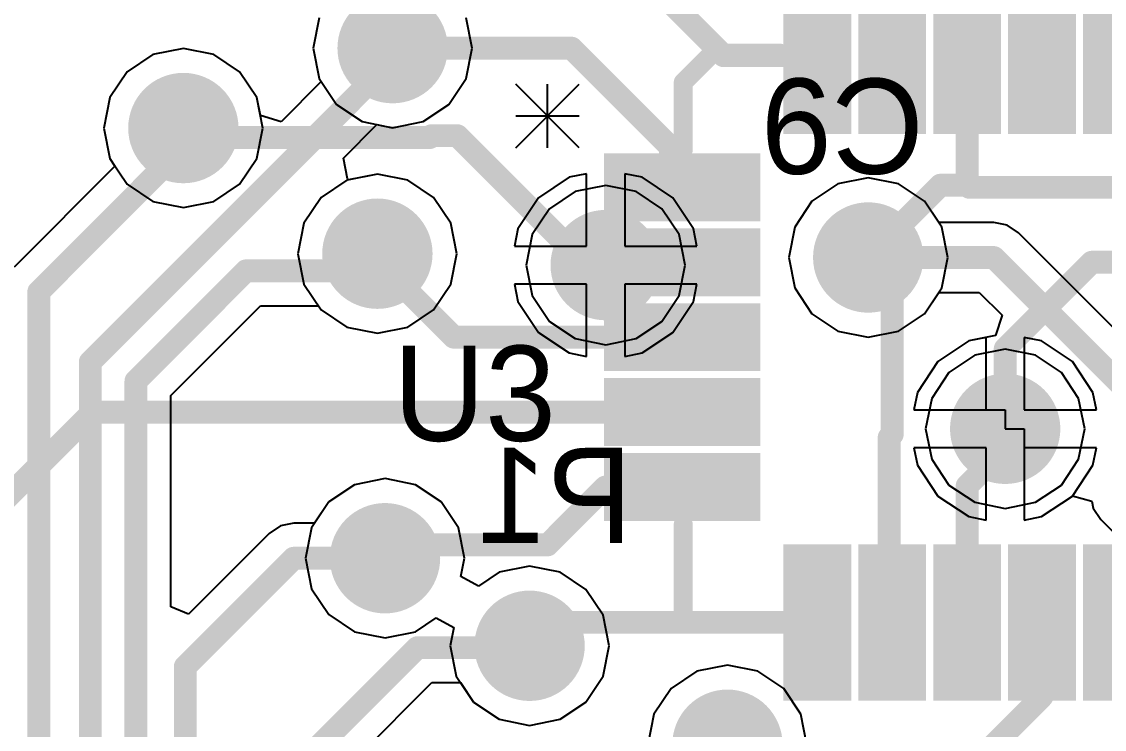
# Model space of a CAD drawing. Header units: millimetres. Extents: x 0.16 to 3.68, y 0.79 to 4.96.
# Drawn here: x 1.2965 to 1.5811, y 1.878 to 2.064 of the extents above; entities that cross this region are included whole.
import ezdxf

# ---------------------------------------------------------------- set-up
doc = ezdxf.new("R2010")
doc.units = ezdxf.units.MM
doc.header["$MEASUREMENT"] = 0
for name, color, linetype in [('BottomLayer', 5, 'Continuous'), ('BottomOverlay', 54, 'Continuous'), ('KeepOutLayer', 6, 'Continuous'), ('MidLayer1', 16, 'Continuous'), ('MidLayer2', 76, 'Continuous'), ('MultiLayer', 9, 'Continuous'), ('TopLayer', 1, 'Continuous'), ('TopOverlay', 2, 'Continuous'), ('TopPaste', 8, 'Continuous'), ('TopSolder', 216, 'Continuous'), ('ViaHoleLayer', 16, 'Continuous')]:
    doc.layers.add(name, color=color, linetype=linetype)

# ---------------------------------------------------------------- blocks, each defined once
blk = doc.blocks.new('QFN20L_5_5_11')
at = {"layer": 'TopLayer'}
for points in [[(0.02264, 0.01802), (0.03248, 0.01802), (0.02264, 0.05109), (0.03248, 0.05109)], [(0.04232, 0.01802), (0.05217, 0.01802), (0.04232, 0.05109), (0.05217, 0.05109)], [(0.06201, 0.01802), (0.07185, 0.01802), (0.06201, 0.05109), (0.07185, 0.05109)], [(0.08169, 0.01802), (0.09154, 0.01802), (0.08169, 0.05109), (0.09154, 0.05109)], [(0.10138, 0.01802), (0.11122, 0.01802), (0.10138, 0.05109), (0.11122, 0.05109)], [(0.00854, -0.00492), (0.00854, 0.00492), (-0.02454, -0.00492), (-0.02454, 0.00492)], [(0.15839, -0.00492), (0.15839, 0.00492), (0.12532, -0.00492), (0.12532, 0.00492)], [(0.00854, -0.02461), (0.00854, -0.01476), (-0.02454, -0.02461), (-0.02454, -0.01476)], [(0.15839, -0.02461), (0.15839, -0.01476), (0.12532, -0.02461), (0.12532, -0.01476)], [(0.00854, -0.04429), (0.00854, -0.03445), (-0.02454, -0.04429), (-0.02454, -0.03445)], [(0.15839, -0.04429), (0.15839, -0.03445), (0.12532, -0.04429), (0.12532, -0.03445)], [(0.00854, -0.06398), (0.00854, -0.05413), (-0.02454, -0.06398), (-0.02454, -0.05413)], [(0.15839, -0.06398), (0.15839, -0.05413), (0.12532, -0.06398), (0.12532, -0.05413)], [(0.00854, -0.08366), (0.00854, -0.07382), (-0.02454, -0.08366), (-0.02454, -0.07382)], [(0.15839, -0.08366), (0.15839, -0.07382), (0.12532, -0.08366), (0.12532, -0.07382)], [(0.02264, -0.13083), (0.03248, -0.13083), (0.02264, -0.09776), (0.03248, -0.09776)], [(0.04232, -0.13083), (0.05217, -0.13083), (0.04232, -0.09776), (0.05217, -0.09776)], [(0.06201, -0.13083), (0.07185, -0.13083), (0.06201, -0.09776), (0.07185, -0.09776)], [(0.08169, -0.13083), (0.09154, -0.13083), (0.08169, -0.09776), (0.09154, -0.09776)], [(0.10138, -0.13083), (0.11122, -0.13083), (0.10138, -0.09776), (0.11122, -0.09776)]]:
    blk.add_solid(points, dxfattribs=at)
at = {"layer": 'TopOverlay', "const_width": 0.005}
for points in [[(-0.00768, 0.02756), (0, 0.03524)], [(0, 0.03524), (0.01772, 0.03524)], [(0.11614, 0.03524), (0.14153, 0.03524)], [(0.14153, 0.00984), (0.14153, 0.03524)], [(-0.00768, 0.00984), (-0.00768, 0.02756)], [(-0.00768, -0.11398), (-0.00768, -0.08858)], [(0.14153, -0.11398), (0.14153, -0.08858)], [(-0.00768, -0.11398), (0.01772, -0.11398)], [(0.11614, -0.11398), (0.14153, -0.11398)]]:
    blk.add_lwpolyline(points, dxfattribs=at)
at = {"layer": 'TopOverlay', "const_width": 0.0025}
for points in [[(-0.00125, 0.03524, 1), (0.00125, 0.03524, 1)], [(-0.00125, 0.03524, 1), (0.00125, 0.03524, 1)], [(0.01647, 0.03524, 1), (0.01897, 0.03524, 1)], [(0.11489, 0.03524, 1), (0.11739, 0.03524, 1)], [(0.14028, 0.03524, 1), (0.14278, 0.03524, 1)], [(0.14028, 0.03524, 1), (0.14278, 0.03524, 1)], [(-0.00893, 0.02756, 1), (-0.00643, 0.02756, 1)], [(-0.00893, 0.02756, 1), (-0.00643, 0.02756, 1)], [(-0.00893, 0.00984, 1), (-0.00643, 0.00984, 1)], [(0.14028, 0.00984, 1), (0.14278, 0.00984, 1)], [(-0.00893, -0.08858, 1), (-0.00643, -0.08858, 1)], [(0.14028, -0.08858, 1), (0.14278, -0.08858, 1)], [(-0.00893, -0.11398, 1), (-0.00643, -0.11398, 1)], [(-0.00893, -0.11398, 1), (-0.00643, -0.11398, 1)], [(0.01647, -0.11398, 1), (0.01897, -0.11398, 1)], [(0.11489, -0.11398, 1), (0.11739, -0.11398, 1)], [(0.14028, -0.11398, 1), (0.14278, -0.11398, 1)], [(0.14028, -0.11398, 1), (0.14278, -0.11398, 1)]]:
    blk.add_lwpolyline(points, format="xyb", close=True, dxfattribs=at)
at = {"layer": 'TopPaste'}
for points in [[(0.02264, 0.01802), (0.03248, 0.01802), (0.02264, 0.05109), (0.03248, 0.05109)], [(0.04232, 0.01802), (0.05217, 0.01802), (0.04232, 0.05109), (0.05217, 0.05109)], [(0.06201, 0.01802), (0.07185, 0.01802), (0.06201, 0.05109), (0.07185, 0.05109)], [(0.08169, 0.01802), (0.09154, 0.01802), (0.08169, 0.05109), (0.09154, 0.05109)], [(0.10138, 0.01802), (0.11122, 0.01802), (0.10138, 0.05109), (0.11122, 0.05109)], [(0.00854, -0.00492), (0.00854, 0.00492), (-0.02454, -0.00492), (-0.02454, 0.00492)], [(0.15839, -0.00492), (0.15839, 0.00492), (0.12532, -0.00492), (0.12532, 0.00492)], [(0.00854, -0.02461), (0.00854, -0.01476), (-0.02454, -0.02461), (-0.02454, -0.01476)], [(0.15839, -0.02461), (0.15839, -0.01476), (0.12532, -0.02461), (0.12532, -0.01476)], [(0.00854, -0.04429), (0.00854, -0.03445), (-0.02454, -0.04429), (-0.02454, -0.03445)], [(0.15839, -0.04429), (0.15839, -0.03445), (0.12532, -0.04429), (0.12532, -0.03445)], [(0.00854, -0.06398), (0.00854, -0.05413), (-0.02454, -0.06398), (-0.02454, -0.05413)], [(0.15839, -0.06398), (0.15839, -0.05413), (0.12532, -0.06398), (0.12532, -0.05413)], [(0.00854, -0.08366), (0.00854, -0.07382), (-0.02454, -0.08366), (-0.02454, -0.07382)], [(0.15839, -0.08366), (0.15839, -0.07382), (0.12532, -0.08366), (0.12532, -0.07382)], [(0.02264, -0.13083), (0.03248, -0.13083), (0.02264, -0.09776), (0.03248, -0.09776)], [(0.04232, -0.13083), (0.05217, -0.13083), (0.04232, -0.09776), (0.05217, -0.09776)], [(0.06201, -0.13083), (0.07185, -0.13083), (0.06201, -0.09776), (0.07185, -0.09776)], [(0.08169, -0.13083), (0.09154, -0.13083), (0.08169, -0.09776), (0.09154, -0.09776)], [(0.10138, -0.13083), (0.11122, -0.13083), (0.10138, -0.09776), (0.11122, -0.09776)]]:
    blk.add_solid(points, dxfattribs=at)
at = {"layer": 'TopSolder'}
for points in [[(0.01864, 0.01402), (0.03648, 0.01402), (0.01864, 0.05509), (0.03648, 0.05509)], [(0.03832, 0.01402), (0.05616, 0.01402), (0.03832, 0.05509), (0.05616, 0.05509)], [(0.05801, 0.01402), (0.07585, 0.01402), (0.05801, 0.05509), (0.07585, 0.05509)], [(0.07769, 0.01402), (0.09553, 0.01402), (0.07769, 0.05509), (0.09553, 0.05509)], [(0.09738, 0.01402), (0.11522, 0.01402), (0.09738, 0.05509), (0.11522, 0.05509)], [(0.01254, -0.00892), (0.01254, 0.00892), (-0.02854, -0.00892), (-0.02854, 0.00892)], [(0.16239, -0.00892), (0.16239, 0.00892), (0.12132, -0.00892), (0.12132, 0.00892)], [(0.01254, -0.02861), (0.01254, -0.01076), (-0.02854, -0.02861), (-0.02854, -0.01076)], [(0.16239, -0.02861), (0.16239, -0.01076), (0.12132, -0.02861), (0.12132, -0.01076)], [(0.01254, -0.04829), (0.01254, -0.03045), (-0.02854, -0.04829), (-0.02854, -0.03045)], [(0.16239, -0.04829), (0.16239, -0.03045), (0.12132, -0.04829), (0.12132, -0.03045)], [(0.01254, -0.06798), (0.01254, -0.05013), (-0.02854, -0.06798), (-0.02854, -0.05013)], [(0.16239, -0.06798), (0.16239, -0.05013), (0.12132, -0.06798), (0.12132, -0.05013)], [(0.01254, -0.08766), (0.01254, -0.06982), (-0.02854, -0.08766), (-0.02854, -0.06982)], [(0.16239, -0.08766), (0.16239, -0.06982), (0.12132, -0.08766), (0.12132, -0.06982)], [(0.01864, -0.13483), (0.03648, -0.13483), (0.01864, -0.09376), (0.03648, -0.09376)], [(0.03832, -0.13483), (0.05616, -0.13483), (0.03832, -0.09376), (0.05616, -0.09376)], [(0.05801, -0.13483), (0.07585, -0.13483), (0.05801, -0.09376), (0.07585, -0.09376)], [(0.07769, -0.13483), (0.09553, -0.13483), (0.07769, -0.09376), (0.09553, -0.09376)], [(0.09738, -0.13483), (0.11522, -0.13483), (0.09738, -0.09376), (0.11522, -0.09376)]]:
    blk.add_solid(points, dxfattribs=at)

msp = doc.modelspace()

# ---------------------------------------------------------------- linework, layer by layer
at = {"layer": 'BottomLayer'}
for p, q in [((1.37469, 2.065), (1.3731, 2.057)), ((1.4149, 2.057), (1.41331, 2.065)), ((1.331, 2.05531), (1.32422, 2.05078)), ((1.339, 2.0569), (1.331, 2.05531)), ((1.347, 2.05531), (1.339, 2.0569)), ((1.35378, 2.05078), (1.347, 2.05531)), ((1.3731, 2.057), (1.37469, 2.049)), ((1.41331, 2.049), (1.4149, 2.057)), ((1.32422, 2.05078), (1.31969, 2.044)), ((1.35831, 2.044), (1.35378, 2.05078)), ((1.37469, 2.049), (1.37522, 2.0482)), ((1.40878, 2.04222), (1.41331, 2.049)), ((1.37522, 2.0482), (1.36467, 2.03765)), ((1.31969, 2.044), (1.3181, 2.036)), ((1.35925, 2.03929), (1.35831, 2.044)), ((1.402, 2.03769), (1.40878, 2.04222)), ((1.36467, 2.03765), (1.35925, 2.03929)), ((1.394, 2.0361), (1.402, 2.03769)), ((1.3181, 2.036), (1.31969, 2.028)), ((1.38106, 2.02809), (1.38989, 2.03692)), ((1.38989, 2.03692), (1.394, 2.0361)), ((1.31969, 2.028), (1.32103, 2.026)), ((1.38216, 2.02263), (1.38106, 2.02809)), ((1.32103, 2.026), (1.29451, 1.99949)), ((1.39, 2.0239), (1.38245, 2.0224)), ((1.398, 2.02231), (1.39, 2.0239)), ((1.445, 2.02399), (1.44044, 2.02308)), ((1.445, 2.005), (1.445, 2.02399)), ((1.45956, 2.02308), (1.455, 2.02399)), ((1.455, 2.02399), (1.455, 2.005)), ((1.38245, 2.0224), (1.38216, 2.02263)), ((1.40478, 2.01778), (1.398, 2.02231)), ((1.44044, 2.02308), (1.43234, 2.01766)), ((1.46766, 2.01766), (1.45956, 2.02308)), ((1.511, 2.02131), (1.50422, 2.01678)), ((1.519, 2.0229), (1.511, 2.02131)), ((1.527, 2.02131), (1.519, 2.0229)), ((1.53378, 2.01678), (1.527, 2.02131)), ((1.40931, 2.011), (1.40478, 2.01778)), ((1.43234, 2.01766), (1.42692, 2.00956)), ((1.47308, 2.00956), (1.46766, 2.01766)), ((1.50422, 2.01678), (1.49969, 2.01)), ((1.53752, 2.01118), (1.53378, 2.01678)), ((1.4109, 2.003), (1.40931, 2.011)), ((1.42692, 2.00956), (1.42601, 2.005)), ((1.47399, 2.005), (1.47308, 2.00956)), ((1.49969, 2.01), (1.4981, 2.002)), ((1.552, 2.01118), (1.53752, 2.01118)), ((1.55551, 2.01048), (1.552, 2.01118)), ((1.55849, 2.00849), (1.55551, 2.01048)), ((1.59311, 1.97387), (1.55849, 2.00849)), ((1.42601, 2.005), (1.445, 2.005)), ((1.455, 2.005), (1.47399, 2.005)), ((1.40931, 1.995), (1.4109, 2.003)), ((1.4981, 2.002), (1.49969, 1.994)), ((1.40478, 1.98822), (1.40931, 1.995)), ((1.445, 1.995), (1.42601, 1.995)), ((1.42601, 1.995), (1.42692, 1.99044)), ((1.445, 1.97601), (1.445, 1.995)), ((1.47399, 1.995), (1.455, 1.995)), ((1.455, 1.995), (1.455, 1.97601)), ((1.47308, 1.99044), (1.47399, 1.995)), ((1.49969, 1.994), (1.50422, 1.98722)), ((1.53378, 1.98722), (1.53752, 1.99282)), ((1.53752, 1.99282), (1.5482, 1.99282)), ((1.5482, 1.99282), (1.55417, 1.98686)), ((1.33571, 1.96576), (1.35927, 1.98932)), ((1.35927, 1.98932), (1.37448, 1.98932)), ((1.37448, 1.98932), (1.37522, 1.98822)), ((1.42692, 1.99044), (1.43234, 1.98234)), ((1.46766, 1.98234), (1.47308, 1.99044)), ((1.37522, 1.98822), (1.382, 1.98369)), ((1.398, 1.98369), (1.40478, 1.98822)), ((1.50422, 1.98722), (1.511, 1.98269)), ((1.527, 1.98269), (1.53378, 1.98722)), ((1.55417, 1.98686), (1.55247, 1.98148)), ((1.382, 1.98369), (1.39, 1.9821)), ((1.39, 1.9821), (1.398, 1.98369)), ((1.43234, 1.98234), (1.44044, 1.97692)), ((1.45956, 1.97692), (1.46766, 1.98234)), ((1.511, 1.98269), (1.519, 1.9811)), ((1.519, 1.9811), (1.527, 1.98269)), ((1.55247, 1.98148), (1.54544, 1.98008)), ((1.54544, 1.98008), (1.53734, 1.97466)), ((1.44044, 1.97692), (1.445, 1.97601)), ((1.455, 1.97601), (1.45956, 1.97692)), ((1.53734, 1.97466), (1.53192, 1.96656)), ((1.53192, 1.96656), (1.53101, 1.962)), ((1.33571, 1.91022), (1.33571, 1.96576)), ((1.53101, 1.962), (1.555, 1.962)), ((1.555, 1.962), (1.555, 1.957)), ((1.555, 1.957), (1.56, 1.957)), ((1.56, 1.957), (1.56, 1.93301)), ((1.55, 1.952), (1.53101, 1.952)), ((1.53101, 1.952), (1.53192, 1.94744)), ((1.55, 1.93301), (1.55, 1.952)), ((1.53192, 1.94744), (1.53734, 1.93934)), ((1.392, 1.9439), (1.384, 1.94231)), ((1.4, 1.94231), (1.392, 1.9439)), ((1.384, 1.94231), (1.37722, 1.93778)), ((1.40678, 1.93778), (1.4, 1.94231)), ((1.53734, 1.93934), (1.54544, 1.93392)), ((1.56456, 1.93392), (1.57266, 1.93934)), ((1.57266, 1.93934), (1.57268, 1.93936)), ((1.57268, 1.93936), (1.57777, 1.93798)), ((1.57777, 1.93798), (1.57814, 1.93611)), ((1.37722, 1.93778), (1.37348, 1.93218)), ((1.41131, 1.931), (1.40678, 1.93778)), ((1.57814, 1.93611), (1.58013, 1.93313)), ((1.54544, 1.93392), (1.55, 1.93301)), ((1.56, 1.93301), (1.56456, 1.93392)), ((1.58013, 1.93313), (1.61032, 1.90293)), ((1.36151, 1.92949), (1.34033, 1.9083)), ((1.36449, 1.93148), (1.36151, 1.92949)), ((1.368, 1.93218), (1.36449, 1.93148)), ((1.37348, 1.93218), (1.368, 1.93218)), ((1.4129, 1.923), (1.41131, 1.931)), ((1.41195, 1.91819), (1.4129, 1.923)), ((1.43, 1.9209), (1.422, 1.91931)), ((1.438, 1.91931), (1.43, 1.9209)), ((1.41654, 1.91566), (1.41195, 1.91819)), ((1.422, 1.91931), (1.41654, 1.91566)), ((1.44478, 1.91478), (1.438, 1.91931)), ((1.44931, 1.908), (1.44478, 1.91478)), ((1.34033, 1.9083), (1.33571, 1.91022)), ((1.4509, 1.9), (1.44931, 1.908)), ((1.44931, 1.892), (1.4509, 1.9)), ((1.474, 1.89331), (1.46722, 1.88878)), ((1.482, 1.8949), (1.474, 1.89331)), ((1.49, 1.89331), (1.482, 1.8949)), ((1.49678, 1.88878), (1.49, 1.89331)), ((1.36368, 1.8497), (1.4043, 1.89032)), ((1.4043, 1.89032), (1.41181, 1.89032)), ((1.41181, 1.89032), (1.41522, 1.88522)), ((1.44478, 1.88522), (1.44931, 1.892)), ((1.46722, 1.88878), (1.46269, 1.882)), ((1.50131, 1.882), (1.49678, 1.88878)), ((1.41522, 1.88522), (1.422, 1.88069)), ((1.438, 1.88069), (1.44478, 1.88522)), ((1.46269, 1.882), (1.4611, 1.874)), ((1.5029, 1.874), (1.50131, 1.882)), ((1.422, 1.88069), (1.43, 1.8791)), ((1.43, 1.8791), (1.438, 1.88069))]:
    msp.add_line(p, q, dxfattribs=at)
for points, const_width in [([(1.38675, 2.057, 1), (1.40125, 2.057, 1)], 0.0145), ([(1.3925, 2.057, 1), (1.3955, 2.057, 1)], 0.003), ([(1.3925, 2.054, 1), (1.3955, 2.054, 1)], 0.003), ([(1.3925, 2.054, 1), (1.3955, 2.054, 1)], 0.003), ([(1.33175, 2.036, 1), (1.34625, 2.036, 1)], 0.0145), ([(1.3375, 2.036, 1), (1.3405, 2.036, 1)], 0.003), ([(1.3385, 2.036, 1), (1.3415, 2.036, 1)], 0.003), ([(1.3385, 2.036, 1), (1.3415, 2.036, 1)], 0.003), ([(1.3405, 2.034, 1), (1.3435, 2.034, 1)], 0.003), ([(1.3405, 2.034, 1), (1.3435, 2.034, 1)], 0.003), ([(1.38275, 2.003, 1), (1.39725, 2.003, 1)], 0.0145), ([(1.51175, 2.002, 1), (1.52625, 2.002, 1)], 0.0145), ([(1.44275, 2, 1), (1.45725, 2, 1)], 0.0145), ([(1.3885, 2.003, 1), (1.3915, 2.003, 1)], 0.003), ([(1.5175, 2.002, 1), (1.5205, 2.002, 1)], 0.003), ([(1.5505, 2.002, 1), (1.5535, 2.002, 1)], 0.003), ([(1.5505, 2.002, 1), (1.5535, 2.002, 1)], 0.003), ([(1.35397, 1.9985, 1), (1.35697, 1.9985, 1)], 0.003), ([(1.35397, 1.9985, 1), (1.35697, 1.9985, 1)], 0.003), ([(1.384, 1.9985, 1), (1.387, 1.9985, 1)], 0.003), ([(1.384, 1.9985, 1), (1.387, 1.9985, 1)], 0.003), ([(1.2995, 1.993, 1), (1.3025, 1.993, 1)], 0.003), ([(1.2995, 1.993, 1), (1.3025, 1.993, 1)], 0.003), ([(1.31303, 1.97453, 1), (1.31603, 1.97453, 1)], 0.003), ([(1.31303, 1.97453, 1), (1.31603, 1.97453, 1)], 0.003), ([(1.32503, 1.96956, 1), (1.32803, 1.96956, 1)], 0.003), ([(1.32503, 1.96956, 1), (1.32803, 1.96956, 1)], 0.003), ([(1.54775, 1.957, 1), (1.56225, 1.957, 1)], 0.0145), ([(1.38475, 1.923, 1), (1.39925, 1.923, 1)], 0.0145), ([(1.3665, 1.923, 1), (1.3695, 1.923, 1)], 0.003), ([(1.3665, 1.923, 1), (1.3695, 1.923, 1)], 0.003), ([(1.3905, 1.923, 1), (1.3935, 1.923, 1)], 0.003), ([(1.42275, 1.9, 1), (1.43725, 1.9, 1)], 0.0145), ([(1.399, 1.8995, 1), (1.402, 1.8995, 1)], 0.003), ([(1.399, 1.8995, 1), (1.402, 1.8995, 1)], 0.003), ([(1.428, 1.8995, 1), (1.431, 1.8995, 1)], 0.003), ([(1.428, 1.8995, 1), (1.431, 1.8995, 1)], 0.003), ([(1.4285, 1.9, 1), (1.4315, 1.9, 1)], 0.003), ([(1.338, 1.8945, 1), (1.341, 1.8945, 1)], 0.003), ([(1.338, 1.8945, 1), (1.341, 1.8945, 1)], 0.003), ([(1.47475, 1.874, 1), (1.48925, 1.874, 1)], 0.0145)]:
    msp.add_lwpolyline(points, format="xyb", close=True, dxfattribs=dict(at, const_width=const_width))
at = {"layer": 'BottomLayer', "const_width": 0.006}
for points in [[(1.394, 2.054), (1.394, 2.057)], [(1.31453, 1.97453), (1.394, 2.054)], [(1.339, 2.036), (1.34, 2.036)], [(1.34, 2.036), (1.342, 2.034)], [(1.301, 1.993), (1.342, 2.034)], [(1.3855, 1.9985), (1.39, 2.003)], [(1.519, 2.002), (1.552, 2.002)], [(1.552, 2.002), (1.58662, 1.96738)], [(1.32653, 1.96956), (1.35547, 1.9985)], [(1.35547, 1.9985), (1.3855, 1.9985)], [(1.301, 1.51977), (1.301, 1.993)], [(1.31453, 1.53947), (1.31453, 1.97453)], [(1.32653, 1.54747), (1.32653, 1.96956)], [(1.3395, 1.8945), (1.368, 1.923)], [(1.368, 1.923), (1.392, 1.923)], [(1.3545, 1.8535), (1.4005, 1.8995)], [(1.4005, 1.8995), (1.4295, 1.8995)], [(1.4295, 1.8995), (1.43, 1.9)], [(1.3395, 1.64847), (1.3395, 1.8945)]]:
    msp.add_lwpolyline(points, dxfattribs=at)
at = {"layer": 'KeepOutLayer', "const_width": 0.01}
msp.add_lwpolyline([(2.341, 1.516, 1), (0.901, 1.516, 1)], format="xyb", close=True, dxfattribs=at)
at = {"layer": 'MidLayer1'}
for p, q in [((1.37469, 2.065), (1.3731, 2.057)), ((1.4149, 2.057), (1.41331, 2.065)), ((1.331, 2.05531), (1.32422, 2.05078)), ((1.339, 2.0569), (1.331, 2.05531)), ((1.347, 2.05531), (1.339, 2.0569)), ((1.35378, 2.05078), (1.347, 2.05531)), ((1.3731, 2.057), (1.37469, 2.049)), ((1.41331, 2.049), (1.4149, 2.057)), ((1.32422, 2.05078), (1.31969, 2.044)), ((1.35831, 2.044), (1.35378, 2.05078)), ((1.37469, 2.049), (1.37922, 2.04222)), ((1.40878, 2.04222), (1.41331, 2.049)), ((1.31969, 2.044), (1.3181, 2.036)), ((1.3599, 2.036), (1.35831, 2.044)), ((1.37922, 2.04222), (1.386, 2.03769)), ((1.402, 2.03769), (1.40878, 2.04222)), ((1.386, 2.03769), (1.394, 2.0361)), ((1.394, 2.0361), (1.402, 2.03769)), ((1.3181, 2.036), (1.31969, 2.028)), ((1.35831, 2.028), (1.3599, 2.036)), ((1.31969, 2.028), (1.32422, 2.02122)), ((1.35378, 2.02122), (1.35831, 2.028)), ((1.39, 2.0239), (1.382, 2.02231)), ((1.398, 2.02231), (1.39, 2.0239)), ((1.445, 2.02399), (1.44044, 2.02308)), ((1.445, 2.005), (1.445, 2.02399)), ((1.45956, 2.02308), (1.455, 2.02399)), ((1.455, 2.02399), (1.455, 2.005)), ((1.32422, 2.02122), (1.331, 2.01669)), ((1.347, 2.01669), (1.35378, 2.02122)), ((1.382, 2.02231), (1.37522, 2.01778)), ((1.40478, 2.01778), (1.398, 2.02231)), ((1.44044, 2.02308), (1.43234, 2.01766)), ((1.46766, 2.01766), (1.45956, 2.02308)), ((1.511, 2.02131), (1.50422, 2.01678)), ((1.519, 2.0229), (1.511, 2.02131)), ((1.527, 2.02131), (1.519, 2.0229)), ((1.53378, 2.01678), (1.527, 2.02131)), ((1.37522, 2.01778), (1.37069, 2.011)), ((1.40931, 2.011), (1.40478, 2.01778)), ((1.43234, 2.01766), (1.42692, 2.00956)), ((1.47308, 2.00956), (1.46766, 2.01766)), ((1.331, 2.01669), (1.339, 2.0151)), ((1.339, 2.0151), (1.347, 2.01669)), ((1.50422, 2.01678), (1.49969, 2.01)), ((1.53831, 2.01), (1.53378, 2.01678)), ((1.37069, 2.011), (1.3691, 2.003)), ((1.4109, 2.003), (1.40931, 2.011)), ((1.42692, 2.00956), (1.42601, 2.005)), ((1.47399, 2.005), (1.47308, 2.00956)), ((1.49969, 2.01), (1.4981, 2.002)), ((1.5399, 2.002), (1.53831, 2.01)), ((1.42601, 2.005), (1.445, 2.005)), ((1.455, 2.005), (1.47399, 2.005)), ((1.3691, 2.003), (1.37069, 1.995)), ((1.40931, 1.995), (1.4109, 2.003)), ((1.4981, 2.002), (1.49969, 1.994)), ((1.53831, 1.994), (1.5399, 2.002)), ((1.37069, 1.995), (1.37522, 1.98822)), ((1.40478, 1.98822), (1.40931, 1.995)), ((1.445, 1.995), (1.42601, 1.995)), ((1.42601, 1.995), (1.42692, 1.99044)), ((1.445, 1.97601), (1.445, 1.995)), ((1.47399, 1.995), (1.455, 1.995)), ((1.455, 1.995), (1.455, 1.97601)), ((1.47308, 1.99044), (1.47399, 1.995)), ((1.49969, 1.994), (1.50422, 1.98722)), ((1.53378, 1.98722), (1.53831, 1.994)), ((1.42692, 1.99044), (1.43234, 1.98234)), ((1.46766, 1.98234), (1.47308, 1.99044)), ((1.37522, 1.98822), (1.382, 1.98369)), ((1.398, 1.98369), (1.40478, 1.98822)), ((1.50422, 1.98722), (1.511, 1.98269)), ((1.527, 1.98269), (1.53378, 1.98722)), ((1.382, 1.98369), (1.39, 1.9821)), ((1.39, 1.9821), (1.398, 1.98369)), ((1.43234, 1.98234), (1.44044, 1.97692)), ((1.45956, 1.97692), (1.46766, 1.98234)), ((1.511, 1.98269), (1.519, 1.9811)), ((1.519, 1.9811), (1.527, 1.98269)), ((1.55, 1.98099), (1.54544, 1.98008)), ((1.55, 1.962), (1.55, 1.98099)), ((1.56456, 1.98008), (1.56, 1.98099)), ((1.56, 1.98099), (1.56, 1.962)), ((1.54544, 1.98008), (1.53734, 1.97466)), ((1.57266, 1.97466), (1.56456, 1.98008)), ((1.44044, 1.97692), (1.445, 1.97601)), ((1.455, 1.97601), (1.45956, 1.97692)), ((1.53734, 1.97466), (1.53192, 1.96656)), ((1.57808, 1.96656), (1.57266, 1.97466)), ((1.53192, 1.96656), (1.53101, 1.962)), ((1.57899, 1.962), (1.57808, 1.96656)), ((1.53101, 1.962), (1.55, 1.962)), ((1.56, 1.962), (1.57899, 1.962)), ((1.55, 1.952), (1.53101, 1.952)), ((1.53101, 1.952), (1.53192, 1.94744)), ((1.55, 1.93301), (1.55, 1.952)), ((1.57899, 1.952), (1.56, 1.952)), ((1.56, 1.952), (1.56, 1.93301)), ((1.57808, 1.94744), (1.57899, 1.952)), ((1.53192, 1.94744), (1.53734, 1.93934)), ((1.57266, 1.93934), (1.57808, 1.94744)), ((1.392, 1.9439), (1.384, 1.94231)), ((1.4, 1.94231), (1.392, 1.9439)), ((1.384, 1.94231), (1.37722, 1.93778)), ((1.40678, 1.93778), (1.4, 1.94231)), ((1.53734, 1.93934), (1.54544, 1.93392)), ((1.56456, 1.93392), (1.57266, 1.93934)), ((1.37722, 1.93778), (1.37269, 1.931)), ((1.41131, 1.931), (1.40678, 1.93778)), ((1.54544, 1.93392), (1.55, 1.93301)), ((1.56, 1.93301), (1.56456, 1.93392)), ((1.37269, 1.931), (1.3711, 1.923)), ((1.4129, 1.923), (1.41131, 1.931)), ((1.3711, 1.923), (1.37269, 1.915)), ((1.41195, 1.91819), (1.4129, 1.923)), ((1.43, 1.9209), (1.422, 1.91931)), ((1.438, 1.91931), (1.43, 1.9209)), ((1.41654, 1.91566), (1.41195, 1.91819)), ((1.422, 1.91931), (1.41654, 1.91566)), ((1.44478, 1.91478), (1.438, 1.91931)), ((1.37269, 1.915), (1.37722, 1.90822)), ((1.44931, 1.908), (1.44478, 1.91478)), ((1.37722, 1.90822), (1.384, 1.90369)), ((1.4, 1.90369), (1.40546, 1.90734)), ((1.40546, 1.90734), (1.41005, 1.90481)), ((1.4509, 1.9), (1.44931, 1.908)), ((1.41005, 1.90481), (1.4091, 1.9)), ((1.384, 1.90369), (1.392, 1.9021)), ((1.392, 1.9021), (1.4, 1.90369)), ((1.4091, 1.9), (1.41069, 1.892)), ((1.44931, 1.892), (1.4509, 1.9)), ((1.474, 1.89331), (1.46722, 1.88878)), ((1.482, 1.8949), (1.474, 1.89331)), ((1.49, 1.89331), (1.482, 1.8949)), ((1.49678, 1.88878), (1.49, 1.89331)), ((1.41069, 1.892), (1.41522, 1.88522)), ((1.44478, 1.88522), (1.44931, 1.892)), ((1.46722, 1.88878), (1.46269, 1.882)), ((1.50131, 1.882), (1.49678, 1.88878)), ((1.41522, 1.88522), (1.422, 1.88069)), ((1.438, 1.88069), (1.44478, 1.88522)), ((1.46269, 1.882), (1.4611, 1.874)), ((1.5029, 1.874), (1.50131, 1.882)), ((1.422, 1.88069), (1.43, 1.8791)), ((1.43, 1.8791), (1.438, 1.88069))]:
    msp.add_line(p, q, dxfattribs=at)
at = {"layer": 'MidLayer1', "const_width": 0.0145}
for points in [[(1.38675, 2.057, 1), (1.40125, 2.057, 1)], [(1.33175, 2.036, 1), (1.34625, 2.036, 1)], [(1.38275, 2.003, 1), (1.39725, 2.003, 1)], [(1.51175, 2.002, 1), (1.52625, 2.002, 1)], [(1.44275, 2, 1), (1.45725, 2, 1)], [(1.54775, 1.957, 1), (1.56225, 1.957, 1)], [(1.38475, 1.923, 1), (1.39925, 1.923, 1)], [(1.42275, 1.9, 1), (1.43725, 1.9, 1)], [(1.47475, 1.874, 1), (1.48925, 1.874, 1)]]:
    msp.add_lwpolyline(points, format="xyb", close=True, dxfattribs=at)
at = {"layer": 'MidLayer2'}
for p, q in [((1.37469, 2.065), (1.3731, 2.057)), ((1.4149, 2.057), (1.41331, 2.065)), ((1.331, 2.05531), (1.32422, 2.05078)), ((1.339, 2.0569), (1.331, 2.05531)), ((1.347, 2.05531), (1.339, 2.0569)), ((1.35378, 2.05078), (1.347, 2.05531)), ((1.3731, 2.057), (1.37469, 2.049)), ((1.41331, 2.049), (1.4149, 2.057)), ((1.32422, 2.05078), (1.31969, 2.044)), ((1.35831, 2.044), (1.35378, 2.05078)), ((1.37469, 2.049), (1.37922, 2.04222)), ((1.40878, 2.04222), (1.41331, 2.049)), ((1.31969, 2.044), (1.3181, 2.036)), ((1.3599, 2.036), (1.35831, 2.044)), ((1.37922, 2.04222), (1.386, 2.03769)), ((1.402, 2.03769), (1.40878, 2.04222)), ((1.386, 2.03769), (1.394, 2.0361)), ((1.394, 2.0361), (1.402, 2.03769)), ((1.3181, 2.036), (1.31969, 2.028)), ((1.35831, 2.028), (1.3599, 2.036)), ((1.31969, 2.028), (1.32422, 2.02122)), ((1.35378, 2.02122), (1.35831, 2.028)), ((1.39, 2.0239), (1.382, 2.02231)), ((1.398, 2.02231), (1.39, 2.0239)), ((1.32422, 2.02122), (1.331, 2.01669)), ((1.347, 2.01669), (1.35378, 2.02122)), ((1.382, 2.02231), (1.37522, 2.01778)), ((1.40478, 2.01778), (1.398, 2.02231)), ((1.45, 2.0209), (1.442, 2.01931)), ((1.458, 2.01931), (1.45, 2.0209)), ((1.511, 2.02131), (1.50422, 2.01678)), ((1.519, 2.0229), (1.511, 2.02131)), ((1.527, 2.02131), (1.519, 2.0229)), ((1.53378, 2.01678), (1.527, 2.02131)), ((1.37522, 2.01778), (1.37069, 2.011)), ((1.40931, 2.011), (1.40478, 2.01778)), ((1.442, 2.01931), (1.43522, 2.01478)), ((1.46478, 2.01478), (1.458, 2.01931)), ((1.331, 2.01669), (1.339, 2.0151)), ((1.339, 2.0151), (1.347, 2.01669)), ((1.43522, 2.01478), (1.43069, 2.008)), ((1.46931, 2.008), (1.46478, 2.01478)), ((1.50422, 2.01678), (1.49969, 2.01)), ((1.53831, 2.01), (1.53378, 2.01678)), ((1.37069, 2.011), (1.3691, 2.003)), ((1.4109, 2.003), (1.40931, 2.011)), ((1.49969, 2.01), (1.4981, 2.002)), ((1.5399, 2.002), (1.53831, 2.01)), ((1.43069, 2.008), (1.4291, 2)), ((1.4709, 2), (1.46931, 2.008)), ((1.3691, 2.003), (1.37069, 1.995)), ((1.40931, 1.995), (1.4109, 2.003)), ((1.4981, 2.002), (1.49969, 1.994)), ((1.53831, 1.994), (1.5399, 2.002)), ((1.4291, 2), (1.43069, 1.992)), ((1.46931, 1.992), (1.4709, 2)), ((1.37069, 1.995), (1.37522, 1.98822)), ((1.40478, 1.98822), (1.40931, 1.995)), ((1.43069, 1.992), (1.43522, 1.98522)), ((1.46478, 1.98522), (1.46931, 1.992)), ((1.49969, 1.994), (1.50422, 1.98722)), ((1.53378, 1.98722), (1.53831, 1.994)), ((1.37522, 1.98822), (1.382, 1.98369)), ((1.398, 1.98369), (1.40478, 1.98822)), ((1.50422, 1.98722), (1.511, 1.98269)), ((1.527, 1.98269), (1.53378, 1.98722)), ((1.382, 1.98369), (1.39, 1.9821)), ((1.39, 1.9821), (1.398, 1.98369)), ((1.43522, 1.98522), (1.442, 1.98069)), ((1.458, 1.98069), (1.46478, 1.98522)), ((1.442, 1.98069), (1.45, 1.9791)), ((1.45, 1.9791), (1.458, 1.98069)), ((1.511, 1.98269), (1.519, 1.9811)), ((1.519, 1.9811), (1.527, 1.98269)), ((1.555, 1.9779), (1.547, 1.97631)), ((1.563, 1.97631), (1.555, 1.9779)), ((1.547, 1.97631), (1.54022, 1.97178)), ((1.56978, 1.97178), (1.563, 1.97631)), ((1.54022, 1.97178), (1.53569, 1.965)), ((1.57431, 1.965), (1.56978, 1.97178)), ((1.53569, 1.965), (1.5341, 1.957)), ((1.5759, 1.957), (1.57431, 1.965)), ((1.5341, 1.957), (1.53569, 1.949)), ((1.57431, 1.949), (1.5759, 1.957)), ((1.53569, 1.949), (1.54022, 1.94222)), ((1.56978, 1.94222), (1.57431, 1.949)), ((1.392, 1.9439), (1.384, 1.94231)), ((1.4, 1.94231), (1.392, 1.9439)), ((1.384, 1.94231), (1.37722, 1.93778)), ((1.40678, 1.93778), (1.4, 1.94231)), ((1.54022, 1.94222), (1.547, 1.93769)), ((1.563, 1.93769), (1.56978, 1.94222)), ((1.37722, 1.93778), (1.37269, 1.931)), ((1.41131, 1.931), (1.40678, 1.93778)), ((1.547, 1.93769), (1.555, 1.9361)), ((1.555, 1.9361), (1.563, 1.93769)), ((1.37269, 1.931), (1.3711, 1.923)), ((1.4129, 1.923), (1.41131, 1.931)), ((1.3711, 1.923), (1.37269, 1.915)), ((1.41195, 1.91819), (1.4129, 1.923)), ((1.43, 1.9209), (1.422, 1.91931)), ((1.438, 1.91931), (1.43, 1.9209)), ((1.41654, 1.91566), (1.41195, 1.91819)), ((1.422, 1.91931), (1.41654, 1.91566)), ((1.44478, 1.91478), (1.438, 1.91931)), ((1.37269, 1.915), (1.37722, 1.90822)), ((1.44931, 1.908), (1.44478, 1.91478)), ((1.37722, 1.90822), (1.384, 1.90369)), ((1.4, 1.90369), (1.40546, 1.90734)), ((1.40546, 1.90734), (1.41005, 1.90481)), ((1.4509, 1.9), (1.44931, 1.908)), ((1.41005, 1.90481), (1.4091, 1.9)), ((1.384, 1.90369), (1.392, 1.9021)), ((1.392, 1.9021), (1.4, 1.90369)), ((1.4091, 1.9), (1.41069, 1.892)), ((1.44931, 1.892), (1.4509, 1.9)), ((1.474, 1.89331), (1.46722, 1.88878)), ((1.482, 1.8949), (1.474, 1.89331)), ((1.49, 1.89331), (1.482, 1.8949)), ((1.49678, 1.88878), (1.49, 1.89331)), ((1.41069, 1.892), (1.41522, 1.88522)), ((1.44478, 1.88522), (1.44931, 1.892)), ((1.46722, 1.88878), (1.46269, 1.882)), ((1.50131, 1.882), (1.49678, 1.88878)), ((1.41522, 1.88522), (1.422, 1.88069)), ((1.438, 1.88069), (1.44478, 1.88522)), ((1.46269, 1.882), (1.4611, 1.874)), ((1.5029, 1.874), (1.50131, 1.882)), ((1.422, 1.88069), (1.43, 1.8791)), ((1.43, 1.8791), (1.438, 1.88069))]:
    msp.add_line(p, q, dxfattribs=at)
at = {"layer": 'MidLayer2', "const_width": 0.0145}
for points in [[(1.38675, 2.057, 1), (1.40125, 2.057, 1)], [(1.33175, 2.036, 1), (1.34625, 2.036, 1)], [(1.38275, 2.003, 1), (1.39725, 2.003, 1)], [(1.51175, 2.002, 1), (1.52625, 2.002, 1)], [(1.44275, 2, 1), (1.45725, 2, 1)], [(1.54775, 1.957, 1), (1.56225, 1.957, 1)], [(1.38475, 1.923, 1), (1.39925, 1.923, 1)], [(1.42275, 1.9, 1), (1.43725, 1.9, 1)], [(1.47475, 1.874, 1), (1.48925, 1.874, 1)]]:
    msp.add_lwpolyline(points, format="xyb", close=True, dxfattribs=at)
at = {"layer": 'MultiLayer', "const_width": 0.0145}
for points in [[(1.38675, 2.057, 1), (1.40125, 2.057, 1)], [(1.33175, 2.036, 1), (1.34625, 2.036, 1)], [(1.38275, 2.003, 1), (1.39725, 2.003, 1)], [(1.51175, 2.002, 1), (1.52625, 2.002, 1)], [(1.44275, 2, 1), (1.45725, 2, 1)], [(1.54775, 1.957, 1), (1.56225, 1.957, 1)], [(1.38475, 1.923, 1), (1.39925, 1.923, 1)], [(1.42275, 1.9, 1), (1.43725, 1.9, 1)], [(1.47475, 1.874, 1), (1.48925, 1.874, 1)]]:
    msp.add_lwpolyline(points, format="xyb", close=True, dxfattribs=at)
at = {"layer": 'TopLayer', "const_width": 0.006}
for points in [[(1.565, 2.05531), (1.565, 2.085)], [(1.545, 2.055), (1.545, 2.075)], [(1.52531, 2.055), (1.52531, 2.07368)], [(1.467, 2.069), (1.481, 2.055)], [(1.394, 2.057), (1.441, 2.057)], [(1.441, 2.057), (1.467, 2.031)], [(1.481, 2.055), (1.50563, 2.055)], [(1.545, 2.021), (1.545, 2.055)], [(1.56469, 2.055), (1.565, 2.05531)], [(1.339, 2.036), (1.3415, 2.0335)], [(1.3415, 2.0335), (1.40373, 2.0335)], [(1.40373, 2.0335), (1.40423, 2.034)], [(1.40423, 2.034), (1.411, 2.034)], [(1.411, 2.034), (1.44424, 2.00076)], [(1.467, 2.02351), (1.467, 2.031)], [(1.467, 2.02351), (1.47007, 2.02044)], [(1.519, 2.002), (1.538, 2.021)], [(1.538, 2.021), (1.545, 2.021)], [(1.545, 2.021), (1.54556, 2.02044)], [(1.54556, 2.02044), (1.61993, 2.02044)], [(1.39, 2.00114), (1.39, 2.003)], [(1.39, 2.00114), (1.41007, 1.98107)], [(1.44424, 2.00076), (1.47007, 2.00076)], [(1.519, 2.002), (1.52531, 1.99568)], [(1.555, 1.978), (1.57776, 2.00076)], [(1.57776, 2.00076), (1.61993, 2.00076)], [(1.52531, 1.95555), (1.52531, 1.99568)], [(1.41007, 1.98107), (1.47007, 1.98107)], [(1.555, 1.957), (1.555, 1.978)], [(1.28175, 1.928), (1.31514, 1.96139)], [(1.31514, 1.96139), (1.47007, 1.96139)], [(1.5245, 1.95473), (1.52531, 1.95555)], [(1.555, 1.952), (1.555, 1.957)], [(1.5245, 1.90696), (1.5245, 1.95473)], [(1.545, 1.942), (1.555, 1.952)], [(1.43473, 1.9265), (1.44993, 1.9417)], [(1.44993, 1.9417), (1.47007, 1.9417)], [(1.545, 1.90614), (1.545, 1.942)], [(1.392, 1.923), (1.3955, 1.9265)], [(1.3955, 1.9265), (1.43473, 1.9265)], [(1.5245, 1.90696), (1.52531, 1.90614)], [(1.43, 1.9), (1.43614, 1.90614)], [(1.43614, 1.90614), (1.50563, 1.90614)], [(1.56469, 1.88668), (1.56469, 1.90614)], [(1.55, 1.872), (1.56469, 1.88668)]]:
    msp.add_lwpolyline(points, dxfattribs=at)
at = {"layer": 'TopLayer'}
for points, const_width in [([(1.38675, 2.057, 1), (1.40125, 2.057, 1)], 0.0145), ([(1.3925, 2.057, 1), (1.3955, 2.057, 1)], 0.003), ([(1.4395, 2.057, 1), (1.4425, 2.057, 1)], 0.003), ([(1.4395, 2.057, 1), (1.4425, 2.057, 1)], 0.003), ([(1.4795, 2.055, 1), (1.4825, 2.055, 1)], 0.003), ([(1.4795, 2.055, 1), (1.4825, 2.055, 1)], 0.003), ([(1.50413, 2.055, 1), (1.50713, 2.055, 1)], 0.003), ([(1.52381, 2.055, 1), (1.52682, 2.055, 1)], 0.003), ([(1.5435, 2.055, 1), (1.5465, 2.055, 1)], 0.003), ([(1.5435, 2.055, 1), (1.5465, 2.055, 1)], 0.003), ([(1.56319, 2.055, 1), (1.56618, 2.055, 1)], 0.003), ([(1.5635, 2.05531, 1), (1.5665, 2.05531, 1)], 0.003), ([(1.5635, 2.05531, 1), (1.5665, 2.05531, 1)], 0.003), ([(1.33175, 2.036, 1), (1.34625, 2.036, 1)], 0.0145), ([(1.3375, 2.036, 1), (1.3405, 2.036, 1)], 0.003), ([(1.34, 2.0335, 1), (1.343, 2.0335, 1)], 0.003), ([(1.34, 2.0335, 1), (1.343, 2.0335, 1)], 0.003), ([(1.40223, 2.0335, 1), (1.40523, 2.0335, 1)], 0.003), ([(1.40223, 2.0335, 1), (1.40523, 2.0335, 1)], 0.003), ([(1.40273, 2.034, 1), (1.40573, 2.034, 1)], 0.003), ([(1.40273, 2.034, 1), (1.40573, 2.034, 1)], 0.003), ([(1.4095, 2.034, 1), (1.4125, 2.034, 1)], 0.003), ([(1.4095, 2.034, 1), (1.4125, 2.034, 1)], 0.003), ([(1.4655, 2.031, 1), (1.4685, 2.031, 1)], 0.003), ([(1.4655, 2.031, 1), (1.4685, 2.031, 1)], 0.003), ([(1.4655, 2.02351, 1), (1.4685, 2.02351, 1)], 0.003), ([(1.4655, 2.02351, 1), (1.4685, 2.02351, 1)], 0.003), ([(1.46857, 2.02044, 1), (1.47157, 2.02044, 1)], 0.003), ([(1.5365, 2.021, 1), (1.5395, 2.021, 1)], 0.003), ([(1.5365, 2.021, 1), (1.5395, 2.021, 1)], 0.003), ([(1.5435, 2.021, 1), (1.5465, 2.021, 1)], 0.003), ([(1.5435, 2.021, 1), (1.5465, 2.021, 1)], 0.003), ([(1.5435, 2.021, 1), (1.5465, 2.021, 1)], 0.003), ([(1.54406, 2.02044, 1), (1.54706, 2.02044, 1)], 0.003), ([(1.54406, 2.02044, 1), (1.54706, 2.02044, 1)], 0.003), ([(1.38275, 2.003, 1), (1.39725, 2.003, 1)], 0.0145), ([(1.51175, 2.002, 1), (1.52625, 2.002, 1)], 0.0145), ([(1.3885, 2.003, 1), (1.3915, 2.003, 1)], 0.003), ([(1.3885, 2.00114, 1), (1.3915, 2.00114, 1)], 0.003), ([(1.3885, 2.00114, 1), (1.3915, 2.00114, 1)], 0.003), ([(1.44274, 2.00076, 1), (1.44574, 2.00076, 1)], 0.003), ([(1.44274, 2.00076, 1), (1.44574, 2.00076, 1)], 0.003), ([(1.46857, 2.00076, 1), (1.47157, 2.00076, 1)], 0.003), ([(1.5175, 2.002, 1), (1.5205, 2.002, 1)], 0.003), ([(1.5175, 2.002, 1), (1.5205, 2.002, 1)], 0.003), ([(1.57626, 2.00076, 1), (1.57926, 2.00076, 1)], 0.003), ([(1.57626, 2.00076, 1), (1.57926, 2.00076, 1)], 0.003), ([(1.52381, 1.99568, 1), (1.52682, 1.99568, 1)], 0.003), ([(1.52381, 1.99568, 1), (1.52682, 1.99568, 1)], 0.003), ([(1.40857, 1.98107, 1), (1.41157, 1.98107, 1)], 0.003), ([(1.40857, 1.98107, 1), (1.41157, 1.98107, 1)], 0.003), ([(1.46857, 1.98107, 1), (1.47157, 1.98107, 1)], 0.003), ([(1.5535, 1.978, 1), (1.5565, 1.978, 1)], 0.003), ([(1.5535, 1.978, 1), (1.5565, 1.978, 1)], 0.003), ([(1.54775, 1.957, 1), (1.56225, 1.957, 1)], 0.0145), ([(1.31364, 1.96139, 1), (1.31664, 1.96139, 1)], 0.003), ([(1.31364, 1.96139, 1), (1.31664, 1.96139, 1)], 0.003), ([(1.46857, 1.96139, 1), (1.47157, 1.96139, 1)], 0.003), ([(1.52381, 1.95555, 1), (1.52682, 1.95555, 1)], 0.003), ([(1.52381, 1.95555, 1), (1.52682, 1.95555, 1)], 0.003), ([(1.5535, 1.957, 1), (1.5565, 1.957, 1)], 0.003), ([(1.5535, 1.957, 1), (1.5565, 1.957, 1)], 0.003), ([(1.523, 1.95473, 1), (1.526, 1.95473, 1)], 0.003), ([(1.523, 1.95473, 1), (1.526, 1.95473, 1)], 0.003), ([(1.5535, 1.952, 1), (1.5565, 1.952, 1)], 0.003), ([(1.5535, 1.952, 1), (1.5565, 1.952, 1)], 0.003), ([(1.44843, 1.9417, 1), (1.45143, 1.9417, 1)], 0.003), ([(1.44843, 1.9417, 1), (1.45143, 1.9417, 1)], 0.003), ([(1.46857, 1.9417, 1), (1.47157, 1.9417, 1)], 0.003), ([(1.5435, 1.942, 1), (1.5465, 1.942, 1)], 0.003), ([(1.5435, 1.942, 1), (1.5465, 1.942, 1)], 0.003), ([(1.38475, 1.923, 1), (1.39925, 1.923, 1)], 0.0145), ([(1.394, 1.9265, 1), (1.397, 1.9265, 1)], 0.003), ([(1.394, 1.9265, 1), (1.397, 1.9265, 1)], 0.003), ([(1.43323, 1.9265, 1), (1.43623, 1.9265, 1)], 0.003), ([(1.43323, 1.9265, 1), (1.43623, 1.9265, 1)], 0.003), ([(1.3905, 1.923, 1), (1.3935, 1.923, 1)], 0.003), ([(1.42275, 1.9, 1), (1.43725, 1.9, 1)], 0.0145), ([(1.523, 1.90696, 1), (1.526, 1.90696, 1)], 0.003), ([(1.523, 1.90696, 1), (1.526, 1.90696, 1)], 0.003), ([(1.43464, 1.90614, 1), (1.43764, 1.90614, 1)], 0.003), ([(1.43464, 1.90614, 1), (1.43764, 1.90614, 1)], 0.003), ([(1.50413, 1.90614, 1), (1.50713, 1.90614, 1)], 0.003), ([(1.52381, 1.90614, 1), (1.52682, 1.90614, 1)], 0.003), ([(1.5435, 1.90614, 1), (1.5465, 1.90614, 1)], 0.003), ([(1.56319, 1.90614, 1), (1.56618, 1.90614, 1)], 0.003), ([(1.4285, 1.9, 1), (1.4315, 1.9, 1)], 0.003), ([(1.56319, 1.88668, 1), (1.56618, 1.88668, 1)], 0.003), ([(1.56319, 1.88668, 1), (1.56618, 1.88668, 1)], 0.003), ([(1.47475, 1.874, 1), (1.48925, 1.874, 1)], 0.0145)]:
    msp.add_lwpolyline(points, format="xyb", close=True, dxfattribs=dict(at, const_width=const_width))
at = {"layer": 'TopOverlay'}
for p, q in [((1.42635, 2.03083), (1.44301, 2.04749)), ((1.44301, 2.03083), (1.42635, 2.04749)), ((1.43468, 2.03083), (1.43468, 2.04749)), ((1.44301, 2.03916), (1.42635, 2.03916))]:
    msp.add_line(p, q, dxfattribs=at)
at = {"layer": 'ViaHoleLayer', "const_width": 0.00591}
for points in [[(1.39105, 2.057, 1), (1.39695, 2.057, 1)], [(1.33605, 2.036, 1), (1.34195, 2.036, 1)], [(1.38705, 2.003, 1), (1.39295, 2.003, 1)], [(1.51605, 2.002, 1), (1.52195, 2.002, 1)], [(1.44705, 2, 1), (1.45295, 2, 1)], [(1.55205, 1.957, 1), (1.55795, 1.957, 1)], [(1.38905, 1.923, 1), (1.39495, 1.923, 1)], [(1.42705, 1.9, 1), (1.43295, 1.9, 1)], [(1.47905, 1.874, 1), (1.48495, 1.874, 1)]]:
    msp.add_lwpolyline(points, format="xyb", close=True, dxfattribs=at)

# ---------------------------------------------------------------- block references
msp.add_blockref('QFN20L_5_5_11', (1.47807, 2.02044))

# ---------------------------------------------------------------- texts
at = {"layer": 'BottomOverlay', "text_generation_flag": 2}
msp.add_text('P1', height=0.025, dxfattribs=at).set_placement((1.457, 1.927))
at = {"layer": 'TopOverlay'}
msp.add_text('C9', height=0.025, rotation=180, dxfattribs=at).set_placement((1.53363, 2.049))
msp.add_text('U3', height=0.025, dxfattribs=at).set_placement((1.39417, 1.95383))

doc.saveas('drawing.dxf')
